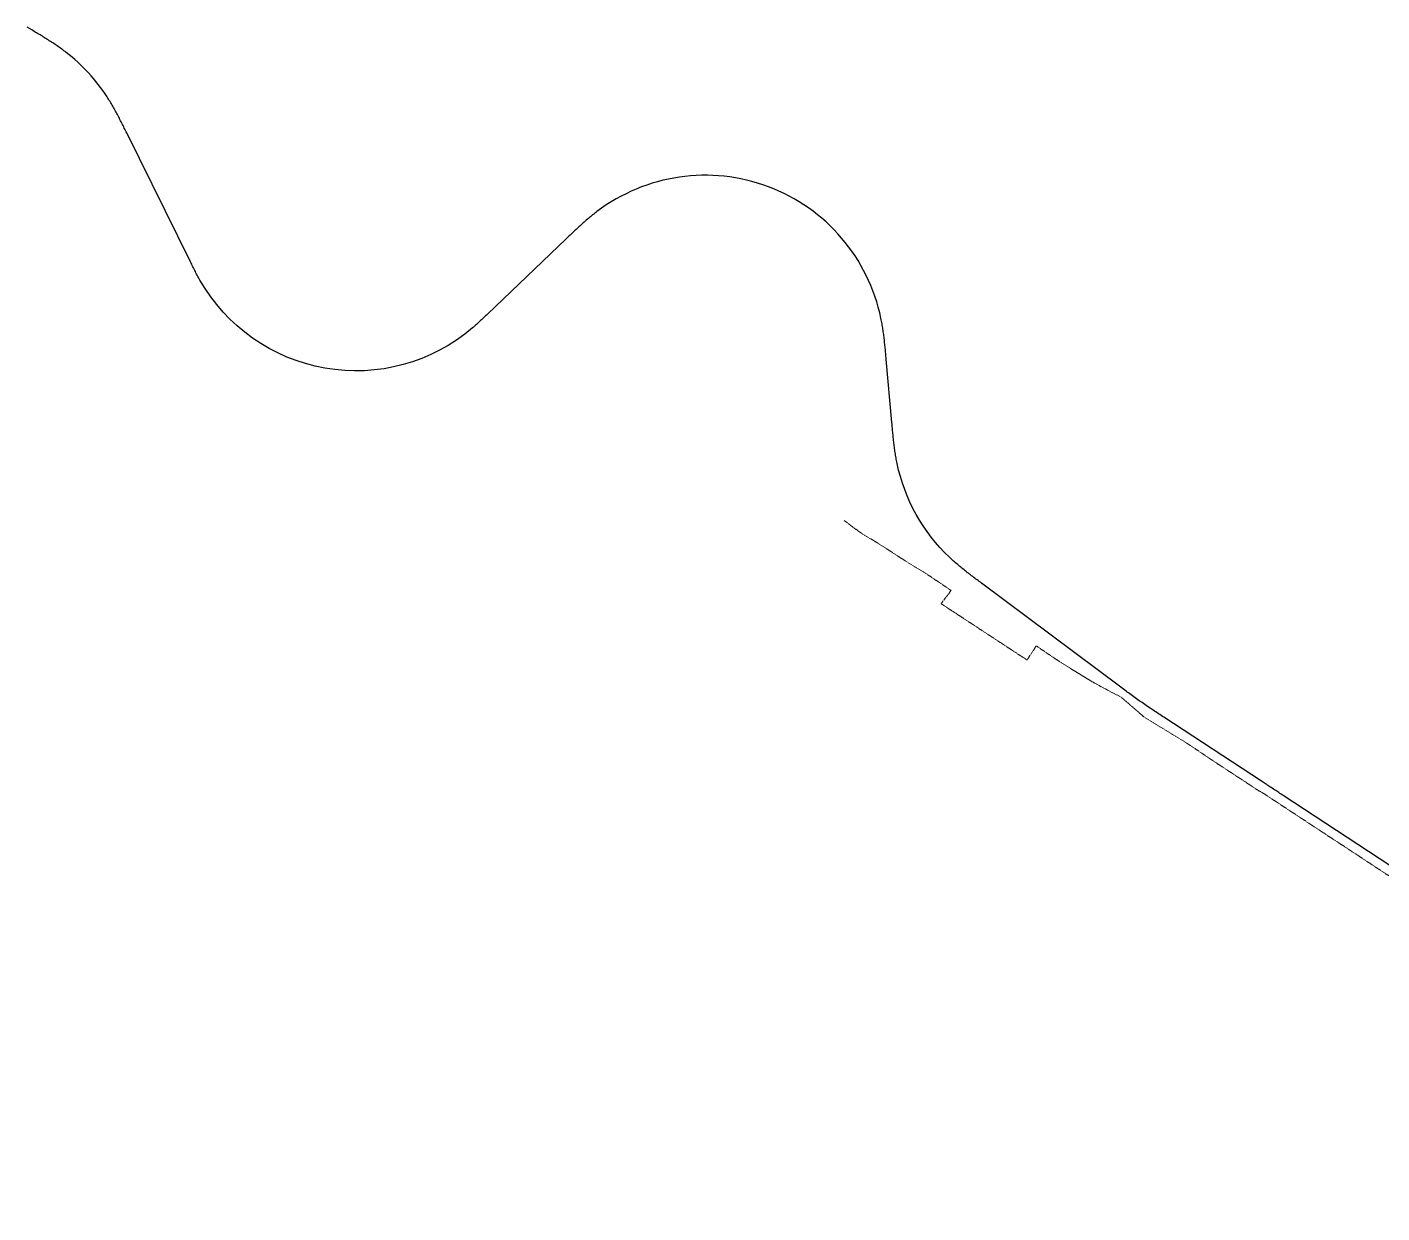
# Model space of a CAD drawing. Header units: metres. Extents: x 628798 to 649928, y 3375999 to 3390963.
# Drawn here: x 628798 to 634080, y 3386340 to 3390963 of the extents above; entities that cross this region are included whole.
import ezdxf

# ---------------------------------------------------------------- set-up
doc = ezdxf.new("R2010")
doc.units = ezdxf.units.M
doc.header["$MEASUREMENT"] = 0
doc.linetypes.add('CENTER', pattern=[2, 1.25, -0.25, 0.25, -0.25])
doc.linetypes.add('CENTER2', pattern=[1.125, 0.75, -0.125, 0.125, -0.125])
doc.layers.add('C-ALIG-DG-LINE', color=1, linetype='CENTER2', lineweight=70)
doc.layers.add('Existing Railway Boundary', color=7, linetype='CENTER', lineweight=0)

msp = doc.modelspace()

# ---------------------------------------------------------------- linework, layer by layer
at = {"layer": 'C-ALIG-DG-LINE', "color": 1, "linetype": 'Continuous', "lineweight": 30, "flags": 128}
msp.add_lwpolyline([(634730.8233, 3387287.1092), (633695.6013, 3387967.0139), (633691.422, 3387969.7587), (633687.2428, 3387972.5035), (633683.0634, 3387975.2481), (633678.884, 3387977.9925), (633674.7043, 3387980.7367), (633670.5245, 3387983.4807), (633666.3445, 3387986.2242), (633662.1642, 3387988.9674, 0.000121674), (633643.8497, 3388000.9778), (633639.6678, 3388003.7185), (633635.4856, 3388006.4588), (633631.3031, 3388009.1987), (633627.1205, 3388011.9384), (633622.9378, 3388014.6778), (633618.7549, 3388017.417), (633614.5719, 3388020.1561), (633610.3889, 3388022.8952), (633229.7872, 3388272.115), (633224.5586, 3388275.5391), (633219.3311, 3388278.9648), (633214.1057, 3388282.3938), (633208.8836, 3388285.8277), (633203.6657, 3388289.2681), (633198.4532, 3388292.7166), (633193.2473, 3388296.175), (633188.0488, 3388299.6447, -0.01039548), (633102.8836, 3388359.2363), (633097.8428, 3388362.9312), (633092.81, 3388366.6371), (633087.7842, 3388370.3525), (633082.7642, 3388374.0757), (633077.7489, 3388377.8051), (633072.7371, 3388381.5393), (633067.7276, 3388385.2766), (633062.7192, 3388389.0155), (632519.0365, 3388794.9344), (632514.763, 3388798.1254), (632510.4904, 3388801.3174), (632506.2194, 3388804.5116), (632501.9509, 3388807.7092), (632497.6857, 3388810.9111), (632493.4247, 3388814.1186), (632489.1687, 3388817.3328), (632484.9185, 3388820.5547), (632480.675, 3388823.7853), (632476.4391, 3388827.0259), (632472.2116, 3388830.2775), (632467.9934, 3388833.5411), (632463.7854, 3388836.8178), (632459.5884, 3388840.1087), (632455.4035, 3388843.4148), (632451.2314, 3388846.7372), (632447.0731, 3388850.0768), (632442.9295, 3388853.4346), (632438.8016, 3388856.8118), (632434.6904, 3388860.2092), (632430.5968, 3388863.6277), (632426.5218, 3388867.0685), (632422.4664, 3388870.5322), (632418.4315, 3388874.02), (632414.4183, 3388877.5326), (632410.4277, 3388881.0708), (632406.4607, 3388884.6356), (632402.5185, 3388888.2278), (632398.6021, 3388891.8479), (632394.7125, 3388895.497, -0.153382911), (632190.1895, 3389261.8779), (632189.1249, 3389267.1039), (632188.0988, 3389272.3376), (632187.1102, 3389277.5785), (632186.1579, 3389282.8261), (632185.2405, 3389288.0799), (632184.3569, 3389293.3395), (632183.5057, 3389298.6045), (632182.6858, 3389303.8744), (632181.8958, 3389309.1489), (632181.1344, 3389314.4276), (632180.4002, 3389319.7101), (632179.6921, 3389324.9962), (632179.0085, 3389330.2856), (632178.3483, 3389335.5779), (632177.71, 3389340.8729), (632177.0922, 3389346.1703), (632176.4937, 3389351.4699), (632175.9131, 3389356.7716), (632175.349, 3389362.075), (632174.8, 3389367.38), (632174.2648, 3389372.6864), (632173.7419, 3389377.994), (632173.2301, 3389383.3027), (632172.728, 3389388.6124), (632172.2341, 3389393.9228), (632171.747, 3389399.2338), (632171.2655, 3389404.5454), (632170.7882, 3389409.8573), (632170.3136, 3389415.1695), (632169.8403, 3389420.4818), (632147.7482, 3389668.603), (632147.2749, 3389673.9153), (632146.8003, 3389679.2275), (632146.323, 3389684.5394), (632145.8415, 3389689.851), (632145.3544, 3389695.162), (632144.8605, 3389700.4724), (632144.3584, 3389705.7821), (632143.8466, 3389711.0908), (632143.3237, 3389716.3984), (632142.7885, 3389721.7048), (632142.2395, 3389727.0098), (632141.6754, 3389732.3132), (632141.0948, 3389737.6149), (632140.4963, 3389742.9145), (632139.8785, 3389748.2119), (632139.2402, 3389753.5069), (632138.58, 3389758.7992), (632137.8964, 3389764.0886), (632137.1883, 3389769.3747), (632136.4541, 3389774.6572), (632135.6927, 3389779.9359), (632134.9027, 3389785.2104), (632134.0828, 3389790.4803), (632133.2316, 3389795.7453), (632132.348, 3389801.0049), (632131.4306, 3389806.2587), (632130.4783, 3389811.5063), (632129.4897, 3389816.7472), (632128.4636, 3389821.9809), (632127.399, 3389827.2069, 0.550665994), (631019.8597, 3390243.2599), (631015.6176, 3390240.0274), (631011.3994, 3390236.7637), (631007.2048, 3390233.47), (631003.0329, 3390230.1473), (630998.8833, 3390226.7969), (630994.7553, 3390223.4199), (630990.6483, 3390220.0175), (630986.5614, 3390216.5909), (630982.4941, 3390213.1411), (630978.4455, 3390209.6693), (630974.4149, 3390206.1766), (630970.4015, 3390202.6642), (630966.4045, 3390199.1331), (630962.4231, 3390195.5845), (630958.4565, 3390192.0194), (630954.5037, 3390188.4389), (630950.564, 3390184.8441), (630946.6364, 3390181.236), (630942.72, 3390177.6157), (630938.814, 3390173.9842), (630934.9174, 3390170.3427), (630931.0293, 3390166.692), (630927.1489, 3390163.0333), (630923.275, 3390159.3675), (630919.4069, 3390155.6957), (630915.5436, 3390152.0189), (630911.684, 3390148.3381), (630907.8274, 3390144.6542), (630903.9726, 3390140.9684), (630900.1188, 3390137.2816), (630593.4088, 3389843.8346), (630589.5548, 3389840.1479), (630585.699, 3389836.4632), (630581.8394, 3389832.7824), (630577.9742, 3389829.1076), (630574.1014, 3389825.4407), (630570.2194, 3389821.7836), (630566.3261, 3389818.1385), (630562.4199, 3389814.5073), (630558.4988, 3389810.8921), (630554.5612, 3389807.2949), (630550.6053, 3389803.7179), (630546.6294, 3389800.1631), (630542.6319, 3389796.6327), (630538.611, 3389793.1288), (630534.5653, 3389789.6536, -0.470789032), (629471.8222, 3389976.5204), (629469.2046, 3389981.1673), (629466.6202, 3389985.8326), (629464.0667, 3389990.5149), (629461.5419, 3389995.2127), (629459.0435, 3389999.9246), (629456.5692, 3390004.6493), (629454.1165, 3390009.3852), (629451.6833, 3390014.1311), (629449.267, 3390018.8856), (629446.8653, 3390023.6476), (629444.4757, 3390028.4156), (629442.0959, 3390033.1886), (629439.7234, 3390037.9651), (629437.3558, 3390042.7441), (629434.9906, 3390047.5244), (629186.4174, 3390550.016), (629184.0524, 3390554.7963), (629181.6862, 3390559.576), (629179.3175, 3390564.3545), (629176.945, 3390569.1311), (629174.5677, 3390573.9052), (629172.1841, 3390578.6763), (629169.7931, 3390583.4436), (629167.3935, 3390588.2066), (629164.9839, 3390592.9646), (629162.5633, 3390597.717), (629160.1303, 3390602.463), (629157.6838, 3390607.2021), (629155.2226, 3390611.9336), (629152.7454, 3390616.6567), (629150.2512, 3390621.3709), (629147.7386, 3390626.0752), (629145.2065, 3390630.7692), (629142.6538, 3390635.4519), (629140.0793, 3390640.1227), (629137.4819, 3390644.7808), (629134.8604, 3390649.4254), (629132.2139, 3390654.0557), (629129.5411, 3390658.671), (629126.8409, 3390663.2703), (629124.1125, 3390667.8529), (629121.3547, 3390672.4178), (629118.5665, 3390676.9643), (629115.747, 3390681.4914), (629112.8952, 3390685.9982), (629110.0102, 3390690.4839, 0.084841509), (628950.1742, 3390863.9246), (628945.9386, 3390867.1657), (628941.6792, 3390870.3753), (628937.3969, 3390873.5544), (628933.0928, 3390876.7039), (628928.7678, 3390879.8246), (628924.4229, 3390882.9174), (628920.059, 3390885.9834), (628915.6769, 3390889.0235), (628911.2777, 3390892.0387), (628906.8622, 3390895.03), (628902.4313, 3390897.9984), (628897.9859, 3390900.945), (628893.5268, 3390903.8709), (628889.0549, 3390906.7771), (628884.5709, 3390909.6648), (628880.0758, 3390912.535), (628875.5703, 3390915.3889), (628871.0552, 3390918.2276), (628866.5312, 3390921.0522), (628861.9993, 3390923.8639), (628857.46, 3390926.6638), (628852.9142, 3390929.4531), (628848.3627, 3390932.233), (628843.8061, 3390935.0046), (628839.2452, 3390937.7691), (628834.6807, 3390940.5277), (628830.1133, 3390943.2816), (628825.5438, 3390946.0319), (628820.9729, 3390948.7798), (628816.4012, 3390951.5266), (628798.0361, 3390962.5597)], format="xyb", dxfattribs=at)
at = {"layer": 'Existing Railway Boundary', "ltscale": 5, "flags": 128}
msp.add_lwpolyline([(631983.38, 3389039.032), (631997.7807, 3389029.4226), (631998.0481, 3389028.4172), (632017.689, 3389013.381), (632054.7643, 3388986.9088), (632106.6339, 3388955.856), (632154.9467, 3388925.0992), (632230.8669, 3388875.9972), (632261.2753, 3388857.0709), (632290.5359, 3388840.2738), (632385.6616, 3388776.6365), (632400.5735, 3388766.5357), (632397.5375, 3388762.1235), (632395.5364, 3388759.1088), (632389.2973, 3388750.367), (632386.7075, 3388746.9674), (632380.0799, 3388739.4039), (632361.8258, 3388715.063), (632365.1364, 3388712.5802), (632373.8273, 3388706.8724), (632388.4278, 3388697.2834), (632403.5607, 3388687.3436), (632418.7904, 3388677.3402), (632434.5002, 3388667.0345), (632450.2517, 3388656.7014), (632466.7864, 3388645.8571), (632483.3195, 3388635.0137), (632501.7611, 3388622.9148), (632520.2525, 3388610.7831), (632536.8197, 3388599.9238), (632553.3588, 3388589.0829), (632565.8495, 3388580.885), (632578.4671, 3388572.604), (632596.9196, 3388560.5289), (632615.4939, 3388548.3741), (632635.6038, 3388535.295), (632652.8405, 3388523.9973), (632669.9946, 3388512.743), (632686.4084, 3388501.9869), (632696.8068, 3388495.1588), (632732.8678, 3388550.0585), (632815.552, 3388494.313), (632865.8266, 3388462.6693), (632954.7858, 3388408.1832), (633025.1519, 3388369.9037), (633056.7277, 3388353.8904), (633065.1399, 3388349.0145), (633088.5914, 3388328.9973), (633152.5885, 3388273.22), (633202.5468, 3388242.3953), (633264.4413, 3388204.6969), (633318.529, 3388171.7998), (633353.1394, 3388148.7029), (633406.9301, 3388112.3266), (633420.502, 3388103.4378), (633436.8123, 3388092.7008), (633466.2362, 3388073.356), (633479.8402, 3388064.4269), (633497.3225, 3388052.9837), (633514.7073, 3388041.6043), (633531.7969, 3388030.3277), (633546.129, 3388020.9518), (633562.4852, 3388010.2117), (633576.5949, 3388000.9466), (633594.4174, 3387989.2137), (633606.8568, 3387981.0241), (633607.7091, 3387982.3188), (633610.8424, 3387980.256), (633626.8506, 3387969.7582), (633642.9494, 3387959.201), (633660.1619, 3387947.8844), (633677.4438, 3387936.5221), (633693.0899, 3387926.2037), (633708.7685, 3387915.8637), (633726.0343, 3387904.4973), (633743.3468, 3387893.1002), (633758.2779, 3387883.3197), (633773.1647, 3387873.5681), (633789.2894, 3387862.9617), (633805.4356, 3387852.3412), (633820.4764, 3387842.4668), (633835.4704, 3387832.6232), (633852.0416, 3387821.7432), (633886.4734, 3387799.1411), (633904.4207, 3387787.3621), (633919.3393, 3387777.5707), (633934.3023, 3387767.7502), (633949.6629, 3387757.6969), (633964.9235, 3387747.7091), (633980.0551, 3387737.7098), (633995.2041, 3387727.6988), (634012.3387, 3387716.4289), (634029.3333, 3387705.2512), (634045.5362, 3387694.5849), (634061.6293, 3387683.9862), (634078.9907, 3387672.5929), (634096.3149, 3387661.224), (634113.1506, 3387650.1721), (634130.0059, 3387639.1072), (634145.8823, 3387628.6414), (634161.8963, 3387618.085), (634177.8703, 3387607.6107), (634193.7633, 3387597.1895), (634209.9993, 3387586.506), (634226.097, 3387575.9134), (634243.1652, 3387564.6955), (634260.1615, 3387553.5249), (634275.6177, 3387543.3646), (634291.1318, 3387533.1662), (634296.8083, 3387529.4449), (634291.9143, 3387522.0113), (634301.9583, 3387515.4268), (634317.7028, 3387505.1053), (634344.1271, 3387487.7818), (634370.6963, 3387470.3636), (634386.1901, 3387460.3813), (634401.9429, 3387450.229), (634426.4972, 3387434.0857), (634451.3792, 3387417.727), (634475.9114, 3387401.5928), (634500.3759, 3387385.5031), (634523.6732, 3387370.1555), (634547.0997, 3387354.7227), (634564.8006, 3387343.068), (634582.571, 3387331.3674), (634601.3879, 3387318.9723), (634620.2858, 3387306.5238), (634639.3106, 3387294.0156), (634658.1243, 3387281.6461), (634679.4814, 3387267.2836), (634702.026, 3387254.0413), (634712.9167, 3387246.4104), (634726.0042, 3387238.4627), (634737.8854, 3387230.0656), (634750.9438, 3387221.7267), (634764.9008, 3387212.4131), (634775.612, 3387204.6159), (634789.3703, 3387195.959), (634801.4607, 3387188.869), (634814.7172, 3387180.8194), (634815.4987, 3387180.2694), (634827.9598, 3387171.3498), (634840.5994, 3387164.128), (634854.2176, 3387155.5292), (634871.8787, 3387143.9515), (634877.6173, 3387139.7695), (634887.5373, 3387132.4757), (634902.4262, 3387121.5277), (634921.3448, 3387107.4791), (634940.6674, 3387093.1306), (634962.2421, 3387077.0753), (634984.1126, 3387060.8), (635000.5185, 3387048.6195), (635017.0238, 3387036.3652), (635035.7455, 3387022.426), (635054.4369, 3387008.5092), (635082.1937, 3386987.9155), (635109.8573, 3386967.3911), (635134.2436, 3386949.2611), (635158.5309, 3386931.2047), (635180.7563, 3386914.7058), (635202.7867, 3386898.3516), (635206.1213, 3386895.8016), (635211.1242, 3386892.0437), (635230.1367, 3386877.9281), (635249.207, 3386863.7701), (635270.9723, 3386847.61), (635292.819, 3386831.3895), (635313.1117, 3386816.3456), (635333.3618, 3386801.3334), (635352.372, 3386787.2182), (635371.5331, 3386772.9909), (635390.4616, 3386758.9197), (635409.8226, 3386744.527), (635427.2062, 3386731.6093), (635445.0434, 3386718.3546), (635461.6171, 3386706.0794), (635478.4695, 3386693.5976), (635493.4196, 3386682.4884), (635508.6023, 3386671.2062), (635518.0063, 3386664.2196), (635527.5618, 3386657.1206), (635543.461, 3386645.2907), (635559.7145, 3386633.1978), (635591.676, 3386610.2688), (635606.0755, 3386599.5015), (635620.6466, 3386588.6057), (635636.5434, 3386576.7606), (635652.3995, 3386564.9458), (635668.2493, 3386553.1365), (635683.9787, 3386541.4169), (635700.2614, 3386528.9886), (635716.7419, 3386516.4094), (635732.9183, 3386504.3569), (635749.0007, 3386492.3748), (635764.9276, 3386480.5277), (635780.91, 3386468.6394), (635796.8963, 3386456.7694), (635812.8908, 3386444.8934), (635829.3631, 3386432.6938), (635845.7912, 3386420.527), (635861.6814, 3386408.7334), (635877.6317, 3386396.8953), (635893.2055, 3386385.3425), (635908.8769, 3386373.7174), (635925.058, 3386361.6972), (635941.2668, 3386349.6564), (635954.6645, 3386339.6926)], dxfattribs=at)

doc.saveas('drawing.dxf')
